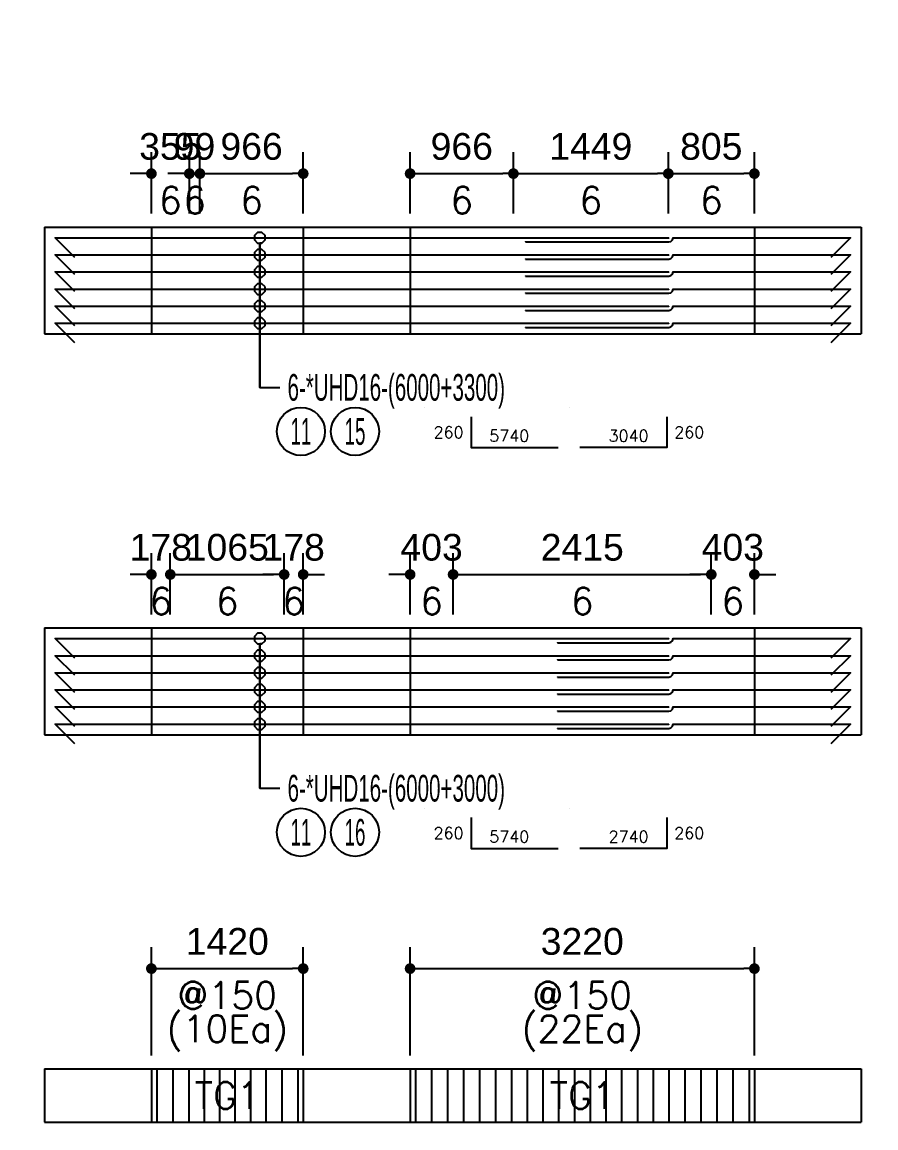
# Model space of a CAD drawing. Header units: millimetres. Extents: x 350420 to 672135, y -312840 to -44390.
# Drawn here: x 566553 to 574538, y -129155 to -118811 of the extents above; entities that cross this region are included whole.
import ezdxf
from ezdxf.enums import TextEntityAlignment as Align
from ezdxf.xclip import XClip

# ---------------------------------------------------------------- set-up
doc = ezdxf.new("R2010")
doc.units = ezdxf.units.MM
doc.header["$LTSCALE"] = 65
doc.header["$XCLIPFRAME"] = 0
doc.linetypes.add('XS-지하주차장$0$HID', pattern=[2.3, 1.5, -0.8])
doc.layers.get('Defpoints').update_dxf_attribs({"color": 145})
for name, color, linetype in [('RP_DIM', 7, 'Continuous'), ('RP_TAG', 7, 'Continuous'), ('XDIM', 7, 'Continuous'), ('XREBAR', 1, 'Continuous'), ('XSTRUCT', 2, 'Continuous')]:
    doc.layers.add(name, color=color, linetype=linetype)
doc.layers.add('XS-지하주차장$0$1215', color=181, linetype='XS-지하주차장$0$HID', plot=False)
doc.styles.add('RPWK1', font='arial.ttf', dxfattribs={"bigfont": 'whgtxt.shx'})
doc.styles.add('RPWK2', font='romans.shx', dxfattribs={"bigfont": 'whgtxt.shx'})
doc.styles.get("Standard").update_dxf_attribs({"font": 'arial.ttf'})
doc.styles.add('XRebar', font='Romans.shx', dxfattribs={"bigfont": 'whgtxt.shx'})
doc.dimstyles.new('XRebarm', dxfattribs={"dimscale": 100, "dimtxt": 2.5, "dimasz": 1, "dimexe": 2, "dimexo": 0, "dimgap": 1.25, "dimtad": 1, "dimdec": 0, "dimzin": 0, "dimdsep": 46, "dimtxsty": 'Standard', "dimblk": 'DOT', "dimcen": 0.09, "dimclrd": 7, "dimclre": 7, "dimclrt": 3, "dimadec": 0, "dimazin": 0, "dimtfac": 1, "dimtdec": 4, "dimtofl": 0, "dimtmove": 0, "dimatfit": 3, "dimfxl": 0, "dimtolj": 1, "dimtzin": 0, "dimarcsym": 0})

# ---------------------------------------------------------------- blocks, each defined once
blk = doc.blocks.new('XS-지하주차장')
at = {"layer": 'XS-지하주차장$0$1215'}
blk.add_line((429311, -23852), (653968, 164077), dxfattribs=at)
blk = doc.blocks.new('_Dot')
at = {"color": 0, "linetype": 'ByBlock', "lineweight": -2}
blk.add_line((-0.5, 0), (-1, 0), dxfattribs=at)
at = {"color": 0, "linetype": 'ByBlock', "const_width": 0.5}
blk.add_lwpolyline([(-0.25, 0, 1), (0.25, 0, 1)], format="xyb", close=True, dxfattribs=at)
blk = doc.blocks.new('*D1415')
at = {"layer": 'Defpoints', "color": 0, "linetype": 'Continuous', "ltscale": 7.6496e-308, "transparency": 16777216}
for p in [(568117, -120228), (567762, -120602), (568117, -120602)]:
    blk.add_point(p, dxfattribs=at)
at = {"layer": 'XDIM', "color": 7, "linetype": 'Continuous', "lineweight": -2, "ltscale": 7.6496e-308, "transparency": 16777216}
for p, q in [((567762, -120602), (567762, -120028)), ((568117, -120602), (568117, -120028)), ((567662, -120228), (567562, -120228)), ((568217, -120228), (568317, -120228))]:
    blk.add_line(p, q, dxfattribs=at)
at = {"layer": 'XDIM', "color": 7, "linetype": 'Continuous', "lineweight": -2, "ltscale": 7.6496e-308, "transparency": 16777216, "xscale": 100, "yscale": 100, "zscale": 100}
blk.add_blockref('_Dot', (567762, -120228), dxfattribs=at)
at = {"layer": 'XDIM', "color": 7, "linetype": 'Continuous', "lineweight": -2, "ltscale": 7.6496e-308, "transparency": 16777216, "xscale": 100, "yscale": 100, "zscale": 100, "rotation": 180}
blk.add_blockref('_Dot', (568117, -120228), dxfattribs=at)
at = {"layer": 'XDIM', "color": 3, "linetype": 'Continuous', "ltscale": 7.6496e-308, "transparency": 16777216, "insert": (567939, -119975), "char_height": 250, "attachment_point": 5}
blk.add_mtext('\\A1;355', dxfattribs=at)
blk = doc.blocks.new('*D1416')
at = {"layer": 'Defpoints', "color": 0, "linetype": 'Continuous', "ltscale": 7.6496e-308, "transparency": 16777216}
for p in [(568216, -120228), (568117, -120602), (568216, -120602)]:
    blk.add_point(p, dxfattribs=at)
at = {"layer": 'XDIM', "color": 7, "linetype": 'Continuous', "lineweight": -2, "ltscale": 7.6496e-308, "transparency": 16777216}
for p, q in [((568117, -120602), (568117, -120028)), ((568216, -120602), (568216, -120028)), ((568017, -120228), (567917, -120228)), ((568316, -120228), (568416, -120228))]:
    blk.add_line(p, q, dxfattribs=at)
at = {"layer": 'XDIM', "color": 7, "linetype": 'Continuous', "lineweight": -2, "ltscale": 7.6496e-308, "transparency": 16777216, "xscale": 100, "yscale": 100, "zscale": 100}
blk.add_blockref('_Dot', (568117, -120228), dxfattribs=at)
at = {"layer": 'XDIM', "color": 7, "linetype": 'Continuous', "lineweight": -2, "ltscale": 7.6496e-308, "transparency": 16777216, "xscale": 100, "yscale": 100, "zscale": 100, "rotation": 180}
blk.add_blockref('_Dot', (568216, -120228), dxfattribs=at)
at = {"layer": 'XDIM', "color": 3, "linetype": 'Continuous', "ltscale": 7.6496e-308, "transparency": 16777216, "insert": (568166, -119975), "char_height": 250, "attachment_point": 5}
blk.add_mtext('\\A1;99', dxfattribs=at)
blk = doc.blocks.new('*D1417')
at = {"layer": 'Defpoints', "color": 0, "linetype": 'Continuous', "ltscale": 7.6496e-308, "transparency": 16777216}
for p in [(569182, -120228), (568216, -120602), (569182, -120602)]:
    blk.add_point(p, dxfattribs=at)
at = {"layer": 'XDIM', "color": 7, "linetype": 'Continuous', "lineweight": -2, "ltscale": 7.6496e-308, "transparency": 16777216}
for p, q in [((568216, -120602), (568216, -120028)), ((569182, -120602), (569182, -120028)), ((568316, -120228), (569082, -120228))]:
    blk.add_line(p, q, dxfattribs=at)
at = {"layer": 'XDIM', "color": 7, "linetype": 'Continuous', "lineweight": -2, "ltscale": 7.6496e-308, "transparency": 16777216, "xscale": 100, "yscale": 100, "zscale": 100, "rotation": 180}
blk.add_blockref('_Dot', (568216, -120228), dxfattribs=at)
at = {"layer": 'XDIM', "color": 7, "linetype": 'Continuous', "lineweight": -2, "ltscale": 7.6496e-308, "transparency": 16777216, "xscale": 100, "yscale": 100, "zscale": 100}
blk.add_blockref('_Dot', (569182, -120228), dxfattribs=at)
at = {"layer": 'XDIM', "color": 3, "linetype": 'Continuous', "ltscale": 7.6496e-308, "transparency": 16777216, "insert": (568699, -119975), "char_height": 250, "attachment_point": 5}
blk.add_mtext('\\A1;966', dxfattribs=at)
blk = doc.blocks.new('*D1418')
at = {"layer": 'Defpoints', "color": 0, "linetype": 'Continuous', "ltscale": 7.6496e-308, "transparency": 16777216}
for p in [(571148, -120228), (570182, -120602), (571148, -120602)]:
    blk.add_point(p, dxfattribs=at)
at = {"layer": 'XDIM', "color": 7, "linetype": 'Continuous', "lineweight": -2, "ltscale": 7.6496e-308, "transparency": 16777216}
for p, q in [((570182, -120602), (570182, -120028)), ((571148, -120602), (571148, -120028)), ((570282, -120228), (571048, -120228))]:
    blk.add_line(p, q, dxfattribs=at)
at = {"layer": 'XDIM', "color": 7, "linetype": 'Continuous', "lineweight": -2, "ltscale": 7.6496e-308, "transparency": 16777216, "xscale": 100, "yscale": 100, "zscale": 100, "rotation": 180}
blk.add_blockref('_Dot', (570182, -120228), dxfattribs=at)
at = {"layer": 'XDIM', "color": 7, "linetype": 'Continuous', "lineweight": -2, "ltscale": 7.6496e-308, "transparency": 16777216, "xscale": 100, "yscale": 100, "zscale": 100}
blk.add_blockref('_Dot', (571148, -120228), dxfattribs=at)
at = {"layer": 'XDIM', "color": 3, "linetype": 'Continuous', "ltscale": 7.6496e-308, "transparency": 16777216, "insert": (570665, -119975), "char_height": 250, "attachment_point": 5}
blk.add_mtext('\\A1;966', dxfattribs=at)
blk = doc.blocks.new('*D1419')
at = {"layer": 'Defpoints', "color": 0, "linetype": 'Continuous', "ltscale": 7.6496e-308, "transparency": 16777216}
for p in [(572597, -120228), (571148, -120602), (572597, -120602)]:
    blk.add_point(p, dxfattribs=at)
at = {"layer": 'XDIM', "color": 7, "linetype": 'Continuous', "lineweight": -2, "ltscale": 7.6496e-308, "transparency": 16777216}
for p, q in [((571148, -120602), (571148, -120028)), ((572597, -120602), (572597, -120028)), ((571248, -120228), (572497, -120228))]:
    blk.add_line(p, q, dxfattribs=at)
at = {"layer": 'XDIM', "color": 7, "linetype": 'Continuous', "lineweight": -2, "ltscale": 7.6496e-308, "transparency": 16777216, "xscale": 100, "yscale": 100, "zscale": 100, "rotation": 180}
blk.add_blockref('_Dot', (571148, -120228), dxfattribs=at)
at = {"layer": 'XDIM', "color": 7, "linetype": 'Continuous', "lineweight": -2, "ltscale": 7.6496e-308, "transparency": 16777216, "xscale": 100, "yscale": 100, "zscale": 100}
blk.add_blockref('_Dot', (572597, -120228), dxfattribs=at)
at = {"layer": 'XDIM', "color": 3, "linetype": 'Continuous', "ltscale": 7.6496e-308, "transparency": 16777216, "insert": (571872, -119975), "char_height": 250, "attachment_point": 5}
blk.add_mtext('\\A1;1449', dxfattribs=at)
blk = doc.blocks.new('*D1420')
at = {"layer": 'Defpoints', "color": 0, "linetype": 'Continuous', "ltscale": 7.6496e-308, "transparency": 16777216}
for p in [(573402, -120228), (572597, -120602), (573402, -120602)]:
    blk.add_point(p, dxfattribs=at)
at = {"layer": 'XDIM', "color": 7, "linetype": 'Continuous', "lineweight": -2, "ltscale": 7.6496e-308, "transparency": 16777216}
for p, q in [((572597, -120602), (572597, -120028)), ((573402, -120602), (573402, -120028)), ((572697, -120228), (573302, -120228))]:
    blk.add_line(p, q, dxfattribs=at)
at = {"layer": 'XDIM', "color": 7, "linetype": 'Continuous', "lineweight": -2, "ltscale": 7.6496e-308, "transparency": 16777216, "xscale": 100, "yscale": 100, "zscale": 100, "rotation": 180}
blk.add_blockref('_Dot', (572597, -120228), dxfattribs=at)
at = {"layer": 'XDIM', "color": 7, "linetype": 'Continuous', "lineweight": -2, "ltscale": 7.6496e-308, "transparency": 16777216, "xscale": 100, "yscale": 100, "zscale": 100}
blk.add_blockref('_Dot', (573402, -120228), dxfattribs=at)
at = {"layer": 'XDIM', "color": 3, "linetype": 'Continuous', "ltscale": 7.6496e-308, "transparency": 16777216, "insert": (572999, -119975), "char_height": 250, "attachment_point": 5}
blk.add_mtext('\\A1;805', dxfattribs=at)
blk = doc.blocks.new('*D1421')
at = {"layer": 'Defpoints', "color": 0, "linetype": 'Continuous', "ltscale": 7.6496e-308, "transparency": 16777216}
for p in [(567939, -123978), (567762, -124352), (567939, -124352)]:
    blk.add_point(p, dxfattribs=at)
at = {"layer": 'XDIM', "color": 7, "linetype": 'Continuous', "lineweight": -2, "ltscale": 7.6496e-308, "transparency": 16777216}
for p, q in [((567762, -124352), (567762, -123778)), ((567939, -124352), (567939, -123778)), ((567662, -123978), (567562, -123978)), ((568039, -123978), (568139, -123978))]:
    blk.add_line(p, q, dxfattribs=at)
at = {"layer": 'XDIM', "color": 7, "linetype": 'Continuous', "lineweight": -2, "ltscale": 7.6496e-308, "transparency": 16777216, "xscale": 100, "yscale": 100, "zscale": 100}
blk.add_blockref('_Dot', (567762, -123978), dxfattribs=at)
at = {"layer": 'XDIM', "color": 7, "linetype": 'Continuous', "lineweight": -2, "ltscale": 7.6496e-308, "transparency": 16777216, "xscale": 100, "yscale": 100, "zscale": 100, "rotation": 180}
blk.add_blockref('_Dot', (567939, -123978), dxfattribs=at)
at = {"layer": 'XDIM', "color": 3, "linetype": 'Continuous', "ltscale": 7.6496e-308, "transparency": 16777216, "insert": (567850, -123725), "char_height": 250, "attachment_point": 5}
blk.add_mtext('\\A1;178', dxfattribs=at)
blk = doc.blocks.new('*D1422')
at = {"layer": 'Defpoints', "color": 0, "linetype": 'Continuous', "ltscale": 7.6496e-308, "transparency": 16777216}
for p in [(569004, -123978), (567939, -124352), (569004, -124352)]:
    blk.add_point(p, dxfattribs=at)
at = {"layer": 'XDIM', "color": 7, "linetype": 'Continuous', "lineweight": -2, "ltscale": 7.6496e-308, "transparency": 16777216}
for p, q in [((567939, -124352), (567939, -123778)), ((569004, -124352), (569004, -123778)), ((568039, -123978), (568904, -123978))]:
    blk.add_line(p, q, dxfattribs=at)
at = {"layer": 'XDIM', "color": 7, "linetype": 'Continuous', "lineweight": -2, "ltscale": 7.6496e-308, "transparency": 16777216, "xscale": 100, "yscale": 100, "zscale": 100, "rotation": 180}
blk.add_blockref('_Dot', (567939, -123978), dxfattribs=at)
at = {"layer": 'XDIM', "color": 7, "linetype": 'Continuous', "lineweight": -2, "ltscale": 7.6496e-308, "transparency": 16777216, "xscale": 100, "yscale": 100, "zscale": 100}
blk.add_blockref('_Dot', (569004, -123978), dxfattribs=at)
at = {"layer": 'XDIM', "color": 3, "linetype": 'Continuous', "ltscale": 7.6496e-308, "transparency": 16777216, "insert": (568472, -123725), "char_height": 250, "attachment_point": 5}
blk.add_mtext('\\A1;1065', dxfattribs=at)
blk = doc.blocks.new('*D1423')
at = {"layer": 'Defpoints', "color": 0, "linetype": 'Continuous', "ltscale": 7.6496e-308, "transparency": 16777216}
for p in [(569182, -123978), (569004, -124352), (569182, -124352)]:
    blk.add_point(p, dxfattribs=at)
at = {"layer": 'XDIM', "color": 7, "linetype": 'Continuous', "lineweight": -2, "ltscale": 7.6496e-308, "transparency": 16777216}
for p, q in [((569004, -124352), (569004, -123778)), ((569182, -124352), (569182, -123778)), ((568904, -123978), (568804, -123978)), ((569282, -123978), (569382, -123978))]:
    blk.add_line(p, q, dxfattribs=at)
at = {"layer": 'XDIM', "color": 7, "linetype": 'Continuous', "lineweight": -2, "ltscale": 7.6496e-308, "transparency": 16777216, "xscale": 100, "yscale": 100, "zscale": 100}
blk.add_blockref('_Dot', (569004, -123978), dxfattribs=at)
at = {"layer": 'XDIM', "color": 7, "linetype": 'Continuous', "lineweight": -2, "ltscale": 7.6496e-308, "transparency": 16777216, "xscale": 100, "yscale": 100, "zscale": 100, "rotation": 180}
blk.add_blockref('_Dot', (569182, -123978), dxfattribs=at)
at = {"layer": 'XDIM', "color": 3, "linetype": 'Continuous', "ltscale": 7.6496e-308, "transparency": 16777216, "insert": (569093, -123725), "char_height": 250, "attachment_point": 5}
blk.add_mtext('\\A1;178', dxfattribs=at)
blk = doc.blocks.new('*D1424')
at = {"layer": 'Defpoints', "color": 0, "linetype": 'Continuous', "ltscale": 7.6496e-308, "transparency": 16777216}
for p in [(570584, -123978), (570182, -124352), (570584, -124352)]:
    blk.add_point(p, dxfattribs=at)
at = {"layer": 'XDIM', "color": 7, "linetype": 'Continuous', "lineweight": -2, "ltscale": 7.6496e-308, "transparency": 16777216}
for p, q in [((570182, -124352), (570182, -123778)), ((570584, -124352), (570584, -123778)), ((570082, -123978), (569982, -123978)), ((570684, -123978), (570784, -123978))]:
    blk.add_line(p, q, dxfattribs=at)
at = {"layer": 'XDIM', "color": 7, "linetype": 'Continuous', "lineweight": -2, "ltscale": 7.6496e-308, "transparency": 16777216, "xscale": 100, "yscale": 100, "zscale": 100}
blk.add_blockref('_Dot', (570182, -123978), dxfattribs=at)
at = {"layer": 'XDIM', "color": 7, "linetype": 'Continuous', "lineweight": -2, "ltscale": 7.6496e-308, "transparency": 16777216, "xscale": 100, "yscale": 100, "zscale": 100, "rotation": 180}
blk.add_blockref('_Dot', (570584, -123978), dxfattribs=at)
at = {"layer": 'XDIM', "color": 3, "linetype": 'Continuous', "ltscale": 7.6496e-308, "transparency": 16777216, "insert": (570383, -123725), "char_height": 250, "attachment_point": 5}
blk.add_mtext('\\A1;403', dxfattribs=at)
blk = doc.blocks.new('*D1425')
at = {"layer": 'Defpoints', "color": 0, "linetype": 'Continuous', "ltscale": 7.6496e-308, "transparency": 16777216}
for p in [(572999, -123978), (570584, -124352), (572999, -124352)]:
    blk.add_point(p, dxfattribs=at)
at = {"layer": 'XDIM', "color": 7, "linetype": 'Continuous', "lineweight": -2, "ltscale": 7.6496e-308, "transparency": 16777216}
for p, q in [((570584, -124352), (570584, -123778)), ((572999, -124352), (572999, -123778)), ((570684, -123978), (572899, -123978))]:
    blk.add_line(p, q, dxfattribs=at)
at = {"layer": 'XDIM', "color": 7, "linetype": 'Continuous', "lineweight": -2, "ltscale": 7.6496e-308, "transparency": 16777216, "xscale": 100, "yscale": 100, "zscale": 100, "rotation": 180}
blk.add_blockref('_Dot', (570584, -123978), dxfattribs=at)
at = {"layer": 'XDIM', "color": 7, "linetype": 'Continuous', "lineweight": -2, "ltscale": 7.6496e-308, "transparency": 16777216, "xscale": 100, "yscale": 100, "zscale": 100}
blk.add_blockref('_Dot', (572999, -123978), dxfattribs=at)
at = {"layer": 'XDIM', "color": 3, "linetype": 'Continuous', "ltscale": 7.6496e-308, "transparency": 16777216, "insert": (571792, -123725), "char_height": 250, "attachment_point": 5}
blk.add_mtext('\\A1;2415', dxfattribs=at)
blk = doc.blocks.new('*D1426')
at = {"layer": 'Defpoints', "color": 0, "linetype": 'Continuous', "ltscale": 7.6496e-308, "transparency": 16777216}
for p in [(573402, -123978), (572999, -124352), (573402, -124352)]:
    blk.add_point(p, dxfattribs=at)
at = {"layer": 'XDIM', "color": 7, "linetype": 'Continuous', "lineweight": -2, "ltscale": 7.6496e-308, "transparency": 16777216}
for p, q in [((572999, -124352), (572999, -123778)), ((573402, -124352), (573402, -123778)), ((572899, -123978), (572799, -123978)), ((573502, -123978), (573602, -123978))]:
    blk.add_line(p, q, dxfattribs=at)
at = {"layer": 'XDIM', "color": 7, "linetype": 'Continuous', "lineweight": -2, "ltscale": 7.6496e-308, "transparency": 16777216, "xscale": 100, "yscale": 100, "zscale": 100}
blk.add_blockref('_Dot', (572999, -123978), dxfattribs=at)
at = {"layer": 'XDIM', "color": 7, "linetype": 'Continuous', "lineweight": -2, "ltscale": 7.6496e-308, "transparency": 16777216, "xscale": 100, "yscale": 100, "zscale": 100, "rotation": 180}
blk.add_blockref('_Dot', (573402, -123978), dxfattribs=at)
at = {"layer": 'XDIM', "color": 3, "linetype": 'Continuous', "ltscale": 7.6496e-308, "transparency": 16777216, "insert": (573200, -123725), "char_height": 250, "attachment_point": 5}
blk.add_mtext('\\A1;403', dxfattribs=at)
blk = doc.blocks.new('*D1427')
at = {"layer": 'Defpoints', "color": 0, "linetype": 'Continuous', "ltscale": 7.6496e-308, "transparency": 16777216}
for p in [(569182, -127665), (567762, -128478), (569182, -128478)]:
    blk.add_point(p, dxfattribs=at)
at = {"layer": 'XDIM', "color": 7, "linetype": 'Continuous', "lineweight": -2, "ltscale": 7.6496e-308, "transparency": 16777216}
for p, q in [((567762, -128478), (567762, -127465)), ((569182, -128478), (569182, -127465)), ((567862, -127665), (569082, -127665))]:
    blk.add_line(p, q, dxfattribs=at)
at = {"layer": 'XDIM', "color": 7, "linetype": 'Continuous', "lineweight": -2, "ltscale": 7.6496e-308, "transparency": 16777216, "xscale": 100, "yscale": 100, "zscale": 100, "rotation": 180}
blk.add_blockref('_Dot', (567762, -127665), dxfattribs=at)
at = {"layer": 'XDIM', "color": 7, "linetype": 'Continuous', "lineweight": -2, "ltscale": 7.6496e-308, "transparency": 16777216, "xscale": 100, "yscale": 100, "zscale": 100}
blk.add_blockref('_Dot', (569182, -127665), dxfattribs=at)
at = {"layer": 'XDIM', "color": 3, "linetype": 'Continuous', "ltscale": 7.6496e-308, "transparency": 16777216, "insert": (568472, -127412), "char_height": 250, "attachment_point": 5}
blk.add_mtext('\\A1;1420', dxfattribs=at)
blk = doc.blocks.new('*D1428')
at = {"layer": 'Defpoints', "color": 0, "linetype": 'Continuous', "ltscale": 7.6496e-308, "transparency": 16777216}
for p in [(573402, -127665), (570182, -128478), (573402, -128478)]:
    blk.add_point(p, dxfattribs=at)
at = {"layer": 'XDIM', "color": 7, "linetype": 'Continuous', "lineweight": -2, "ltscale": 7.6496e-308, "transparency": 16777216}
for p, q in [((570182, -128478), (570182, -127465)), ((573402, -128478), (573402, -127465)), ((570282, -127665), (573302, -127665))]:
    blk.add_line(p, q, dxfattribs=at)
at = {"layer": 'XDIM', "color": 7, "linetype": 'Continuous', "lineweight": -2, "ltscale": 7.6496e-308, "transparency": 16777216, "xscale": 100, "yscale": 100, "zscale": 100, "rotation": 180}
blk.add_blockref('_Dot', (570182, -127665), dxfattribs=at)
at = {"layer": 'XDIM', "color": 7, "linetype": 'Continuous', "lineweight": -2, "ltscale": 7.6496e-308, "transparency": 16777216, "xscale": 100, "yscale": 100, "zscale": 100}
blk.add_blockref('_Dot', (573402, -127665), dxfattribs=at)
at = {"layer": 'XDIM', "color": 3, "linetype": 'Continuous', "ltscale": 7.6496e-308, "transparency": 16777216, "insert": (571792, -127412), "char_height": 250, "attachment_point": 5}
blk.add_mtext('\\A1;3220', dxfattribs=at)
blk = doc.blocks.new('*U1787', base_point=(568973.9167, -125977.5))
at = {"layer": 'RP_TAG', "color": 0, "linetype": 'Continuous', "ltscale": 100}
for centre in [(569160.4167, -126390), (569666.6667, -126390)]:
    blk.add_circle(centre, 225, dxfattribs=at)
at = {"layer": 'RP_TAG', "color": 0, "linetype": 'Continuous', "ltscale": 100, "style": 'RPWK1', "width": 0.55}
blk.add_text('6-*UHD16-(6000+3000)', height=250, dxfattribs=at).set_placement((569035.4167, -125977.5), align=Align.MIDDLE_LEFT)
at = {"layer": 'RP_TAG', "color": 0, "linetype": 'Continuous', "ltscale": 100, "style": 'RPWK1', "width": 0.5}
for s, p in [('11', (569160.4167, -126390)), ('16', (569666.6667, -126390))]:
    blk.add_text(s, height=250, dxfattribs=at).set_placement(p, align=Align.MIDDLE_CENTER)
blk = doc.blocks.new('*U1789', base_point=(568973.9167, -122227.5))
at = {"layer": 'RP_TAG', "color": 0, "linetype": 'Continuous', "ltscale": 100}
for centre in [(569160.4167, -122640), (569666.6667, -122640)]:
    blk.add_circle(centre, 225, dxfattribs=at)
at = {"layer": 'RP_TAG', "color": 0, "linetype": 'Continuous', "ltscale": 100, "style": 'RPWK1', "width": 0.55}
blk.add_text('6-*UHD16-(6000+3300)', height=250, dxfattribs=at).set_placement((569035.4167, -122227.5), align=Align.MIDDLE_LEFT)
at = {"layer": 'RP_TAG', "color": 0, "linetype": 'Continuous', "ltscale": 100, "style": 'RPWK1', "width": 0.5}
for s, p in [('11', (569160.4167, -122640)), ('15', (569666.6667, -122640))]:
    blk.add_text(s, height=250, dxfattribs=at).set_placement(p, align=Align.MIDDLE_CENTER)

msp = doc.modelspace()

# ---------------------------------------------------------------- linework, layer by layer
at = {"layer": 'RP_DIM', "color": 7, "linetype": 'Continuous', "ltscale": 100}
for points in [[(568775, -122227.5), (568775, -120877.5), (568795.7, -120877.5), (568825, -120848.2), (568825, -120806.8), (568795.7, -120777.5), (568754.3, -120777.5), (568725, -120806.8), (568725, -120848.2), (568754.3, -120877.5), (568795.7, -120877.5), (568775, -120877.5), (568775, -122227.5), (568962.5, -122227.5)], [(568825, -120966.8), (568795.7, -120937.5), (568754.3, -120937.5), (568725, -120966.8), (568725, -121008.2), (568754.3, -121037.5), (568795.7, -121037.5), (568825, -121008.2), (568825, -120966.8)], [(568825, -121126.8), (568795.7, -121097.5), (568754.3, -121097.5), (568725, -121126.8), (568725, -121168.2), (568754.3, -121197.5), (568795.7, -121197.5), (568825, -121168.2), (568825, -121126.8)], [(568825, -121286.8), (568795.7, -121257.5), (568754.3, -121257.5), (568725, -121286.8), (568725, -121328.2), (568754.3, -121357.5), (568795.7, -121357.5), (568825, -121328.2), (568825, -121286.8)], [(568825, -121446.8), (568795.7, -121417.5), (568754.3, -121417.5), (568725, -121446.8), (568725, -121488.2), (568754.3, -121517.5), (568795.7, -121517.5), (568825, -121488.2), (568825, -121446.8)], [(568825, -121606.8), (568795.7, -121577.5), (568754.3, -121577.5), (568725, -121606.8), (568725, -121648.2), (568754.3, -121677.5), (568795.7, -121677.5), (568825, -121648.2), (568825, -121606.8)], [(568775, -125977.5), (568775, -124627.5), (568795.7, -124627.5), (568825, -124598.2), (568825, -124556.8), (568795.7, -124527.5), (568754.3, -124527.5), (568725, -124556.8), (568725, -124598.2), (568754.3, -124627.5), (568795.7, -124627.5), (568775, -124627.5), (568775, -125977.5), (568962.5, -125977.5)], [(568825, -124716.8), (568795.7, -124687.5), (568754.3, -124687.5), (568725, -124716.8), (568725, -124758.2), (568754.3, -124787.5), (568795.7, -124787.5), (568825, -124758.2), (568825, -124716.8)], [(568825, -124876.8), (568795.7, -124847.5), (568754.3, -124847.5), (568725, -124876.8), (568725, -124918.2), (568754.3, -124947.5), (568795.7, -124947.5), (568825, -124918.2), (568825, -124876.8)], [(568825, -125036.8), (568795.7, -125007.5), (568754.3, -125007.5), (568725, -125036.8), (568725, -125078.2), (568754.3, -125107.5), (568795.7, -125107.5), (568825, -125078.2), (568825, -125036.8)], [(568825, -125196.8), (568795.7, -125167.5), (568754.3, -125167.5), (568725, -125196.8), (568725, -125238.2), (568754.3, -125267.5), (568795.7, -125267.5), (568825, -125238.2), (568825, -125196.8)], [(568825, -125356.8), (568795.7, -125327.5), (568754.3, -125327.5), (568725, -125356.8), (568725, -125398.2), (568754.3, -125427.5), (568795.7, -125427.5), (568825, -125398.2), (568825, -125356.8)]]:
    msp.add_lwpolyline(points, dxfattribs=at)
at = {"layer": 'RP_TAG', "color": 250, "linetype": 'Continuous', "ltscale": 100}
for p, q in [((570317.8, -122415), (570317.8, -122415)), ((571668.3, -122415), (571668.3, -122415)), ((570317.8, -126165), (570317.8, -126165)), ((571668.3, -126165), (571668.3, -126165))]:
    msp.add_line(p, q, dxfattribs=at)
at = {"layer": 'RP_TAG', "color": 1, "linetype": 'Continuous', "ltscale": 100}
for points in [[(570751.7, -122501.6), (570751.7, -122790), (571565.8, -122790)], [(572582.3, -122501.6), (572582.3, -122790), (571768.3, -122790)], [(570751.7, -126251.6), (570751.7, -126540), (571565.8, -126540)], [(572582.3, -126251.6), (572582.3, -126540), (571768.3, -126540)]]:
    msp.add_lwpolyline(points, dxfattribs=at)
at = {"layer": 'XREBAR', "color": 1, "linetype": 'Continuous', "ltscale": 7.6496e-308}
for p, q in [((567811.7, -128602.5), (567811.7, -129102.5)), ((567961.7, -128602.5), (567961.7, -129102.5)), ((568111.7, -128602.5), (568111.7, -129102.5)), ((568255.7, -128602.5), (568255.7, -129102.5)), ((568399.7, -128602.5), (568399.7, -129102.5)), ((568543.7, -128602.5), (568543.7, -129102.5)), ((568687.7, -128602.5), (568687.7, -129102.5)), ((568831.7, -128602.5), (568831.7, -129102.5)), ((568981.7, -128602.5), (568981.7, -129102.5)), ((569131.7, -128602.5), (569131.7, -129102.5)), ((570231.7, -128602.5), (570231.7, -129102.5)), ((570381.7, -128602.5), (570381.7, -129102.5)), ((570531.7, -128602.5), (570531.7, -129102.5)), ((570681.7, -128602.5), (570681.7, -129102.5)), ((570831.7, -128602.5), (570831.7, -129102.5)), ((570981.7, -128602.5), (570981.7, -129102.5)), ((571128.9, -128602.5), (571128.9, -129102.5)), ((571276.2, -128602.5), (571276.2, -129102.5)), ((571423.5, -128602.5), (571423.5, -129102.5)), ((571570.8, -128602.5), (571570.8, -129102.5)), ((571718, -128602.5), (571718, -129102.5)), ((571865.3, -128602.5), (571865.3, -129102.5)), ((572012.6, -128602.5), (572012.6, -129102.5)), ((572159.8, -128602.5), (572159.8, -129102.5)), ((572307.1, -128602.5), (572307.1, -129102.5)), ((572454.4, -128602.5), (572454.4, -129102.5)), ((572601.7, -128602.5), (572601.7, -129102.5)), ((572751.7, -128602.5), (572751.7, -129102.5)), ((572901.7, -128602.5), (572901.7, -129102.5)), ((573051.7, -128602.5), (573051.7, -129102.5)), ((573201.7, -128602.5), (573201.7, -129102.5)), ((573351.7, -128602.5), (573351.7, -129102.5))]:
    msp.add_line(p, q, dxfattribs=at)
for points in [[(567045.5, -121011.3), (566861.7, -120827.5), (572601.7, -120827.5), (572601.7, -120827.5)], [(571261.7, -120867.5), (571261.7, -120867.5), (572601.7, -120867.5), (572621.7, -120862.1), (572636.3, -120847.5), (572641.7, -120827.5), (574301.7, -120827.5), (574117.8, -121011.3)], [(567045.5, -121171.3), (566861.7, -120987.5), (572601.7, -120987.5), (572601.7, -120987.5)], [(571261.7, -121027.5), (571261.7, -121027.5), (572601.7, -121027.5), (572621.7, -121022.1), (572636.3, -121007.5), (572641.7, -120987.5), (574301.7, -120987.5), (574117.8, -121171.3)], [(567045.5, -121331.3), (566861.7, -121147.5), (572601.7, -121147.5), (572601.7, -121147.5)], [(571261.7, -121187.5), (571261.7, -121187.5), (572601.7, -121187.5), (572621.7, -121182.1), (572636.3, -121167.5), (572641.7, -121147.5), (574301.7, -121147.5), (574117.8, -121331.3)], [(567045.5, -121491.3), (566861.7, -121307.5), (572601.7, -121307.5), (572601.7, -121307.5)], [(571261.7, -121347.5), (571261.7, -121347.5), (572601.7, -121347.5), (572621.7, -121342.1), (572636.3, -121327.5), (572641.7, -121307.5), (574301.7, -121307.5), (574117.8, -121491.3)], [(567045.5, -121651.3), (566861.7, -121467.5), (572601.7, -121467.5), (572601.7, -121467.5)], [(571261.7, -121507.5), (571261.7, -121507.5), (572601.7, -121507.5), (572621.7, -121502.1), (572636.3, -121487.5), (572641.7, -121467.5), (574301.7, -121467.5), (574117.8, -121651.3)], [(567045.5, -121811.3), (566861.7, -121627.5), (572601.7, -121627.5), (572601.7, -121627.5)], [(571261.7, -121667.5), (571261.7, -121667.5), (572601.7, -121667.5), (572621.7, -121662.1), (572636.3, -121647.5), (572641.7, -121627.5), (574301.7, -121627.5), (574117.8, -121811.3)], [(567045.5, -124761.3), (566861.7, -124577.5), (572601.7, -124577.5), (572601.7, -124577.5)], [(571561.7, -124617.5), (571561.7, -124617.5), (572601.7, -124617.5), (572621.7, -124612.1), (572636.3, -124597.5), (572641.7, -124577.5), (574301.7, -124577.5), (574117.8, -124761.3)], [(567045.5, -124921.3), (566861.7, -124737.5), (572601.7, -124737.5), (572601.7, -124737.5)], [(571561.7, -124777.5), (571561.7, -124777.5), (572601.7, -124777.5), (572621.7, -124772.1), (572636.3, -124757.5), (572641.7, -124737.5), (574301.7, -124737.5), (574117.8, -124921.3)], [(567045.5, -125081.3), (566861.7, -124897.5), (572601.7, -124897.5), (572601.7, -124897.5)], [(571561.7, -124937.5), (571561.7, -124937.5), (572601.7, -124937.5), (572621.7, -124932.1), (572636.3, -124917.5), (572641.7, -124897.5), (574301.7, -124897.5), (574117.8, -125081.3)], [(567045.5, -125241.3), (566861.7, -125057.5), (572601.7, -125057.5), (572601.7, -125057.5)], [(571561.7, -125097.5), (571561.7, -125097.5), (572601.7, -125097.5), (572621.7, -125092.1), (572636.3, -125077.5), (572641.7, -125057.5), (574301.7, -125057.5), (574117.8, -125241.3)], [(567045.5, -125401.3), (566861.7, -125217.5), (572601.7, -125217.5), (572601.7, -125217.5)], [(571561.7, -125257.5), (571561.7, -125257.5), (572601.7, -125257.5), (572621.7, -125252.1), (572636.3, -125237.5), (572641.7, -125217.5), (574301.7, -125217.5), (574117.8, -125401.3)], [(567045.5, -125561.3), (566861.7, -125377.5), (572601.7, -125377.5), (572601.7, -125377.5)], [(571561.7, -125417.5), (571561.7, -125417.5), (572601.7, -125417.5), (572621.7, -125412.1), (572636.3, -125397.5), (572641.7, -125377.5), (574301.7, -125377.5), (574117.8, -125561.3)]]:
    msp.add_lwpolyline(points, dxfattribs=at)
at = {"layer": 'XSTRUCT', "color": 7, "linetype": 'Continuous', "ltscale": 7.6496e-308}
for p, q in [((566761.7, -120727.5), (566761.7, -121727.5)), ((574401.7, -120727.5), (574401.7, -121727.5)), ((566761.7, -124477.5), (566761.7, -125477.5)), ((574401.7, -124477.5), (574401.7, -125477.5)), ((566761.7, -128602.5), (566761.7, -129102.5)), ((574401.7, -128602.5), (574401.7, -129102.5))]:
    msp.add_line(p, q, dxfattribs=at)
at = {"layer": 'XSTRUCT', "color": 2, "linetype": 'Continuous', "ltscale": 7.6496e-308}
for p, q in [((566761.7, -120727.5), (567761.7, -120727.5)), ((567761.7, -120727.5), (569181.7, -120727.5)), ((569181.7, -120727.5), (570181.7, -120727.5)), ((570181.7, -120727.5), (573401.7, -120727.5)), ((573401.7, -120727.5), (574401.7, -120727.5)), ((566761.7, -121727.5), (567761.7, -121727.5)), ((567761.7, -121727.5), (569181.7, -121727.5)), ((569181.7, -121727.5), (570181.7, -121727.5)), ((570181.7, -121727.5), (573401.7, -121727.5)), ((573401.7, -121727.5), (574401.7, -121727.5)), ((566761.7, -124477.5), (567761.7, -124477.5)), ((567761.7, -124477.5), (569181.7, -124477.5)), ((569181.7, -124477.5), (570181.7, -124477.5)), ((570181.7, -124477.5), (573401.7, -124477.5)), ((573401.7, -124477.5), (574401.7, -124477.5)), ((566761.7, -125477.5), (567761.7, -125477.5)), ((567761.7, -125477.5), (569181.7, -125477.5)), ((569181.7, -125477.5), (570181.7, -125477.5)), ((570181.7, -125477.5), (573401.7, -125477.5)), ((573401.7, -125477.5), (574401.7, -125477.5)), ((566761.7, -128602.5), (567761.7, -128602.5)), ((569181.7, -128602.5), (570181.7, -128602.5)), ((573401.7, -128602.5), (574401.7, -128602.5)), ((566761.7, -129102.5), (567761.7, -129102.5)), ((569181.7, -129102.5), (570181.7, -129102.5)), ((573401.7, -129102.5), (574401.7, -129102.5))]:
    msp.add_line(p, q, dxfattribs=at)
at = {"layer": 'XSTRUCT', "color": 253, "linetype": 'Continuous', "ltscale": 7.6496e-308}
for p, q in [((567761.7, -120727.5), (567761.7, -121727.5)), ((569181.7, -120727.5), (569181.7, -121727.5)), ((570181.7, -120727.5), (570181.7, -121727.5)), ((573401.7, -120727.5), (573401.7, -121727.5)), ((567761.7, -124477.5), (567761.7, -125477.5)), ((569181.7, -124477.5), (569181.7, -125477.5)), ((570181.7, -124477.5), (570181.7, -125477.5)), ((573401.7, -124477.5), (573401.7, -125477.5)), ((567761.7, -128602.5), (567761.7, -129102.5)), ((569181.7, -128602.5), (569181.7, -129102.5)), ((570181.7, -128602.5), (570181.7, -129102.5)), ((573401.7, -128602.5), (573401.7, -129102.5))]:
    msp.add_line(p, q, dxfattribs=at)
at = {"layer": 'XSTRUCT', "color": 1, "linetype": 'Continuous', "ltscale": 7.6496e-308}
for p, q in [((567761.7, -128602.5), (569181.7, -128602.5)), ((570181.7, -128602.5), (573401.7, -128602.5)), ((567761.7, -129102.5), (569181.7, -129102.5)), ((570181.7, -129102.5), (573401.7, -129102.5))]:
    msp.add_line(p, q, dxfattribs=at)

# ---------------------------------------------------------------- block references
ref = msp.add_blockref('XS-지하주차장', (682720, -712245), dxfattribs=dict(rotation=90))
XClip(ref).set_block_clipping_path([(643110.0000000001, 141650.0000000187), (664534.9999999981, 170090.00000001)])
at = {"layer": 'RP_TAG', "color": 171, "linetype": 'Continuous', "ltscale": 1.15363e-317}
for name, p in [('*U1789', (568973.9, -122227.5)), ('*U1787', (568973.9, -125977.5))]:
    msp.add_blockref(name, p, dxfattribs=at)

# ---------------------------------------------------------------- texts
at = {"layer": 'RP_TAG', "color": 2, "linetype": 'Continuous', "ltscale": 100, "style": 'RPWK2'}
for p in [(570681.2, -122734.9), (570681.2, -126484.9)]:
    msp.add_text('260', height=108.89, dxfattribs=at).set_placement(p, align=Align.BOTTOM_RIGHT)
for p in [(571109.1, -122767.2), (571109.1, -126517.2)]:
    msp.add_text('5740', height=108.89, dxfattribs=at).set_placement(p, align=Align.BOTTOM_CENTER)
for s, p in [('3040', (572224.9, -122767.2)), ('2740', (572224.9, -126517.2))]:
    msp.add_text(s, height=108.89, rotation=359.99998, dxfattribs=at).set_placement(p, align=Align.BOTTOM_CENTER)
for p in [(572652.8, -122734.9), (572652.8, -126484.9)]:
    msp.add_text('260', height=108.89, rotation=359.99998, dxfattribs=at).set_placement(p, align=Align.BOTTOM_LEFT)
at = {"layer": 'XDIM', "color": 7, "linetype": 'Continuous', "ltscale": 7.6496e-308, "style": 'XRebar'}
for s, p in [('6', (567939.2, -120352.5)), ('6', (568166.2, -120352.5)), ('6', (568698.7, -120352.5)), ('6', (570664.7, -120352.5)), ('6', (571872.2, -120352.5)), ('6', (572999.2, -120352.5)), ('6', (567850.4, -124102.5)), ('6', (568471.7, -124102.5)), ('6', (569092.9, -124102.5)), ('6', (570382.9, -124102.5)), ('6', (571791.7, -124102.5)), ('6', (573200.4, -124102.5)), ('@150', (568471.7, -127790)), ('@150', (571791.7, -127790)), ('(10Ea)', (568471.7, -128102.5)), ('(22Ea)', (571791.7, -128102.5))]:
    msp.add_text(s, height=250, dxfattribs=at).set_placement(p, align=Align.TOP_CENTER)
at = {"layer": 'XSTRUCT', "color": 2, "linetype": 'Continuous', "ltscale": 7.6496e-308, "style": 'XRebar'}
for p in [(568471.7, -128852.5), (571791.7, -128852.5)]:
    msp.add_text('TG1', height=250, dxfattribs=at).set_placement(p, align=Align.MIDDLE_CENTER)

# ---------------------------------------------------------------- dimensions: what is measured, and where the dimension line sits
at = {"layer": 'XDIM', "color": 7, "linetype": 'Continuous', "ltscale": 7.6496e-308}
for base, p1, p2, picture, middle in [((568116.7, -120227.5), (567761.7, -120602.5), (568116.7, -120602.5), '*D1415', (567939.2, -120227.5)), ((568215.7, -120227.5), (568116.7, -120602.5), (568215.7, -120602.5), '*D1416', (568166.2, -120227.5)), ((569181.7, -120227.5), (568215.7, -120602.5), (569181.7, -120602.5), '*D1417', (568698.7, -120227.5)), ((571147.7, -120227.5), (570181.7, -120602.5), (571147.7, -120602.5), '*D1418', (570664.7, -120227.5)), ((572596.7, -120227.5), (571147.7, -120602.5), (572596.7, -120602.5), '*D1419', (571872.2, -120227.5)), ((573401.7, -120227.5), (572596.7, -120602.5), (573401.7, -120602.5), '*D1420', (572999.2, -120227.5)), ((567939.1666667, -123977.5), (567761.6666667, -124352.5), (567939.1666667, -124352.5), '*D1421', (567850.4166667, -123977.5)), ((569004.2, -123977.5), (567939.2, -124352.5), (569004.2, -124352.5), '*D1422', (568471.7, -123977.5)), ((569181.6666667, -123977.5), (569004.1666667, -124352.5), (569181.6666667, -124352.5), '*D1423', (569092.9166667, -123977.5)), ((570584.1666667, -123977.5), (570181.6666667, -124352.5), (570584.1666667, -124352.5), '*D1424', (570382.9166667, -123977.5)), ((572999.2, -123977.5), (570584.2, -124352.5), (572999.2, -124352.5), '*D1425', (571791.7, -123977.5)), ((573401.6666667, -123977.5), (572999.1666667, -124352.5), (573401.6666667, -124352.5), '*D1426', (573200.4166667, -123977.5)), ((569181.7, -127665), (567761.7, -128477.5), (569181.7, -128477.5), '*D1427', (568471.7, -127665)), ((573401.7, -127665), (570181.7, -128477.5), (573401.7, -128477.5), '*D1428', (571791.7, -127665))]:
    dim = msp.add_linear_dim(base=base, p1=p1, p2=p2, angle=0, dimstyle='XRebarm', override={"dimscale": 100}, dxfattribs=at)
    dim.commit()
    dim.dimension.update_dxf_attribs({"geometry": picture, "text_midpoint": middle, "dimtype": 161})

doc.saveas('drawing.dxf')
